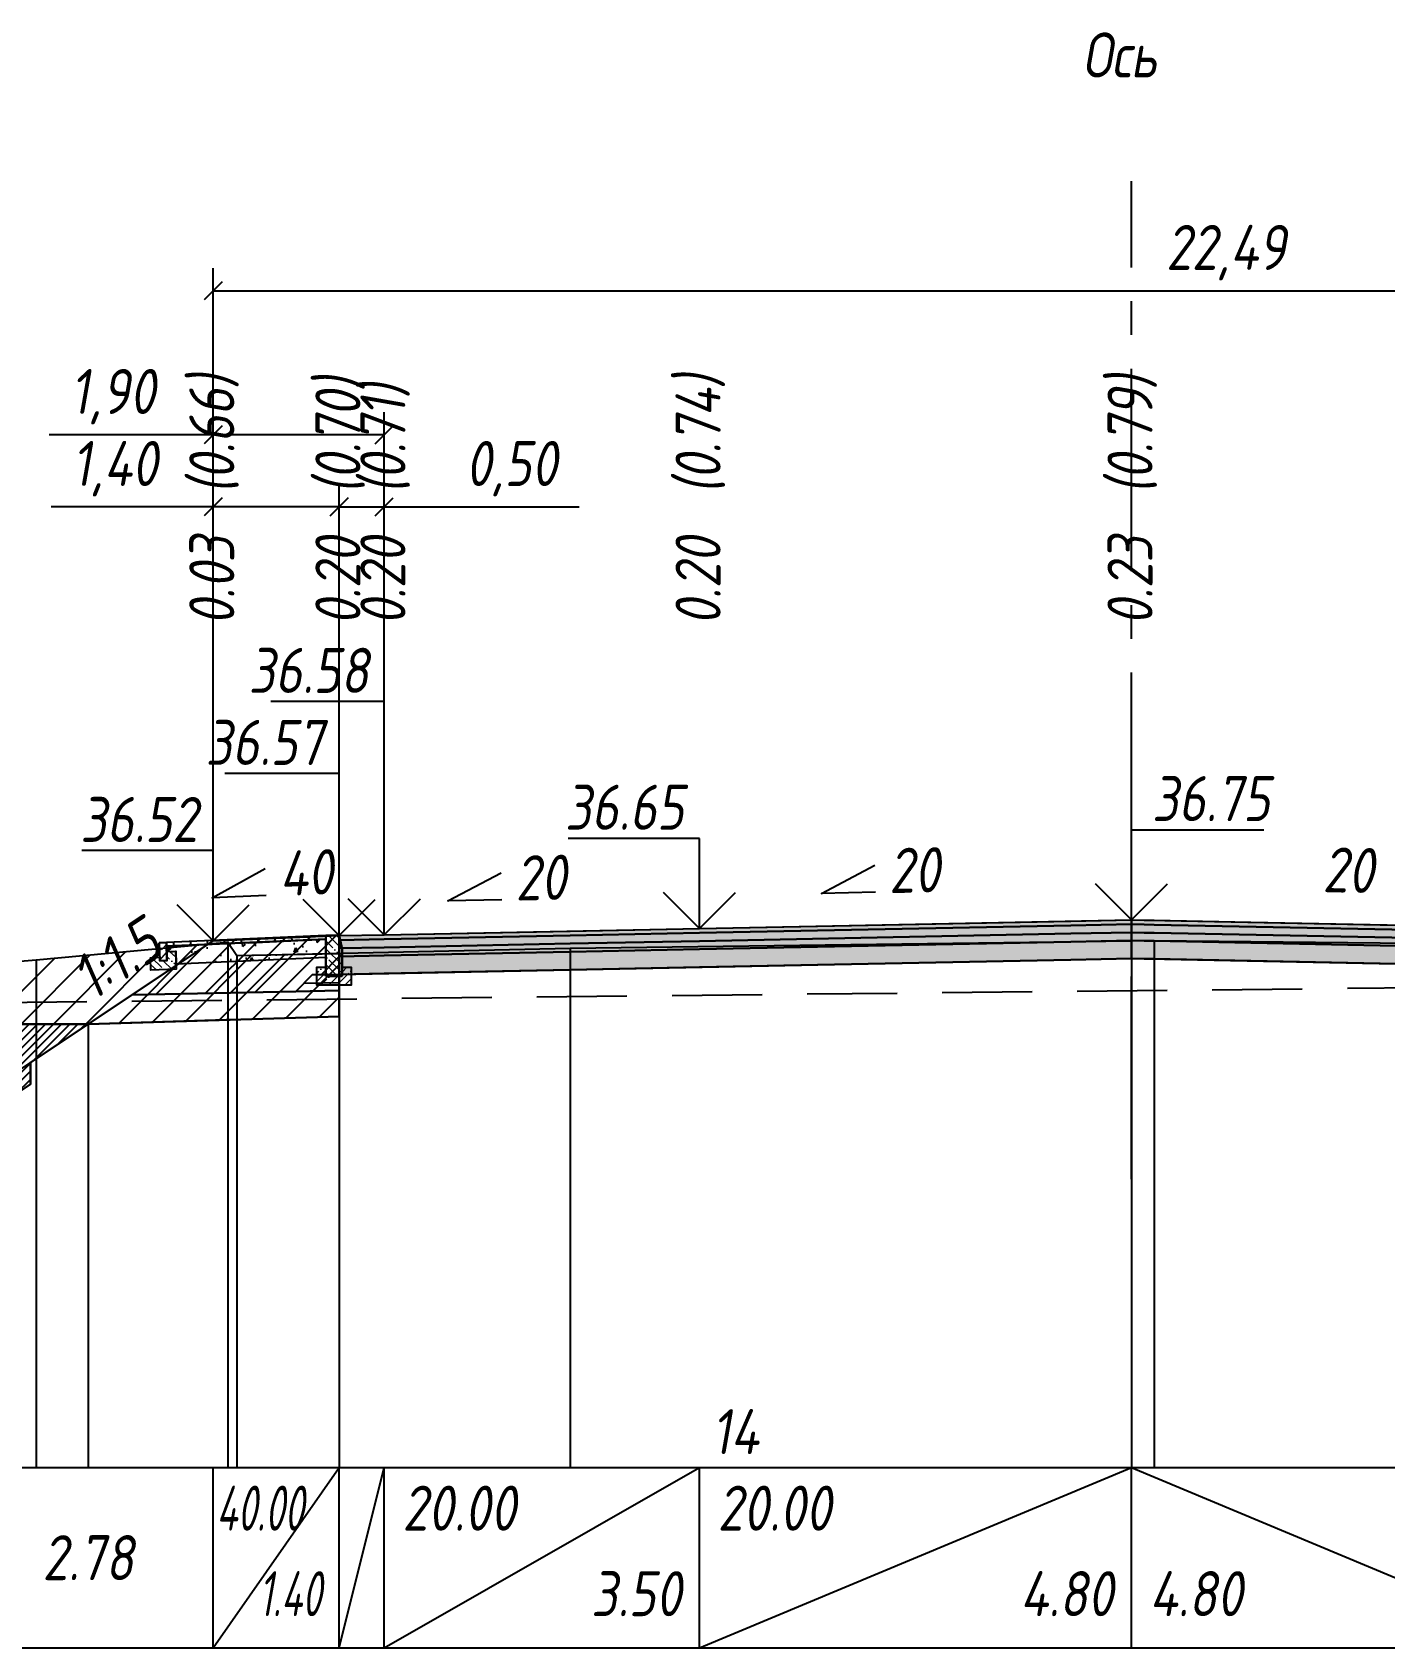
# Model space of a CAD drawing. Extents: x -717 to 1451, y -133302 to 233.
# Drawn here: x -267.5 to -192.4, y -111050.1 to -110960.3 of the extents above; entities that cross this region are included whole.
import ezdxf
from ezdxf.enums import TextEntityAlignment as Align

# ---------------------------------------------------------------- set-up
doc = ezdxf.new("R2010")
doc.units = 0
doc.linetypes.add('осевая2', pattern=[1.125, 0.75, -0.125, 0.125, -0.125])
doc.linetypes.add('штриховая', pattern=[0.75, 0.5, -0.25])
for name, color, linetype in [('Интерполированный поперечник', 2, 'Continuous'), ('КОД_399', 252, 'Continuous'), ('Код_514', 1, 'Continuous'), ('Контур_0', 7, 'Continuous'), ('Контур_2521', 7, 'Continuous'), ('Контур_2564', 7, 'Continuous'), ('Контур_2660', 7, 'Continuous'), ('Контур_2665', 7, 'Continuous'), ('Контур_400', 7, 'Continuous'), ('Контур_508', 7, 'Continuous'), ('Контур_512', 7, 'Continuous'), ('Контур_513', 7, 'Continuous'), ('Контур_818', 7, 'Continuous'), ('Красный поперечник', 1, 'Continuous'), ('Объём_2501', 7, 'Continuous'), ('Объём_2564', 7, 'Continuous'), ('Объём_2650', 7, 'Continuous'), ('Объём_2660', 7, 'Continuous'), ('Объём_2661', 7, 'Continuous'), ('Объём_2663', 7, 'Continuous'), ('Объём_2665', 7, 'Continuous'), ('Объём_2666', 7, 'Continuous'), ('Объём_2667', 7, 'Continuous'), ('Объём_2668', 7, 'Continuous'), ('Объём_2669', 7, 'Continuous'), ('Объём_2675', 7, 'Continuous'), ('Ось', 1, 'осевая2'), ('Откосы', 7, 'Continuous'), ('Отметки покрытия', 7, 'Continuous'), ('Рабочие отметки', 7, 'Continuous'), ('Рабочие отметки доп.', 7, 'Continuous'), ('Слои выравнивания', 7, 'Continuous'), ('Таблица', 7, 'Continuous'), ('Уклоны проезжей части', 7, 'Continuous'), ('Черный поперечник', 3, 'Continuous')]:
    doc.layers.add(name, color=color, linetype=linetype)
for name, color, linetype, true_color in [('Контур_2540', 2, 'Continuous', 0xffff00), ('Контур_2560', 2, 'Continuous', 0xffff00), ('Контур_2561', 7, 'Continuous', 0xff8040), ('Контур_2562', 3, 'Continuous', 0x00ff00), ('Контур_2563', 7, 'Continuous', 0xff8000), ('Контур_2570', 7, 'Continuous', 0x80ff00), ('Контур_2725', 7, 'Continuous', 0x323232), ('Контур_2736', 4, 'Continuous', 0x00ffff), ('Контур_2737', 4, 'Continuous', 0x00ffff), ('Контур_2738', 4, 'Continuous', 0x00ffff), ('Контур_2739', 4, 'Continuous', 0x00ffff), ('Контур_2745', 7, 'Continuous', 0xa4ffff), ('Контур_2747', 4, 'Continuous', 0x00ffff), ('Контур_2748', 4, 'Continuous', 0x00ffff), ('Контур_2749', 4, 'Continuous', 0x00ffff), ('Контур_2760', 7, 'Continuous', 0x323232), ('Контур_2761', 7, 'Continuous', 0x323232), ('Контур_2762', 7, 'Continuous', 0x323232), ('Контур_2763', 7, 'Continuous', 0x323232), ('Контур_402', 7, 'Continuous', 0xff6464), ('Контур_703', 4, 'Continuous', 0x00ffff), ('Контур_705', 4, 'Continuous', 0x00ffff), ('Объём_2520', 7, 'Continuous', 0x80ffff), ('Объём_2540', 2, 'Continuous', 0xffff00), ('Объём_2560', 2, 'Continuous', 0xffff00), ('Объём_2561', 7, 'Continuous', 0xff8040), ('Объём_2562', 3, 'Continuous', 0x00ff00), ('Объём_2563', 7, 'Continuous', 0xff8000), ('Объём_2600', 7, 'Continuous', 0x808000), ('Объём_2620', 2, 'Continuous', 0xffff00), ('Объём_2746', 2, 'Continuous', 0xffff00)]:
    doc.layers.add(name, color=color, linetype=linetype, true_color=true_color)
doc.styles.get("Standard").update_dxf_attribs({"font": 'txt', "height": 2.5})
doc.styles.add('М', font='romand.shx', dxfattribs={"width": 0.8, "oblique": 10, "height": 2.5})
doc.dimstyles.new('ISO-25', dxfattribs={"dimtxt": 2.5, "dimasz": 2.5, "dimexe": 1.25, "dimexo": 0.625, "dimtad": 1, "dimtxsty": 'Standard', "dimcen": 2.5, "dimadec": 0, "dimazin": 0, "dimtfac": 1, "dimtmove": 0, "dimatfit": 3, "dimfxl": 1, "dimarcsym": 0})

# ---------------------------------------------------------------- blocks, each defined once
blk = doc.blocks.new('_Oblique')
at = {"color": 0, "linetype": 'ByBlock', "lineweight": -2}
blk.add_line((-0.5, -0.5), (0.5, 0.5), dxfattribs=at)
blk = doc.blocks.new('*D2273')
at = {"color": 0, "lineweight": -2, "transparency": 16777216}
for p, q in [((-257.473, -111010.224), (-257.473, -110985.439)), ((-250.473, -111009.944), (-250.473, -110985.439)), ((-257.473, -110986.689), (-266.471, -110986.689)), ((-250.473, -110986.689), (-257.473, -110986.689))]:
    blk.add_line(p, q, dxfattribs=at)
at = {"layer": 'Defpoints', "color": 0, "transparency": 16777216}
for p in [(-250.473, -110986.689), (-257.473, -111010.849), (-250.473, -111010.569)]:
    blk.add_point(p, dxfattribs=at)
at = {"color": 0, "lineweight": -2, "transparency": 16777216, "rotation": 180}
blk.add_blockref('_Oblique', (-257.473, -110986.689), dxfattribs=at)
at = {"color": 0, "lineweight": -2, "transparency": 16777216}
blk.add_blockref('_Oblique', (-250.473, -110986.689), dxfattribs=at)
at = {"color": 0, "transparency": 16777216, "insert": (-262.931, -110984.576), "char_height": 2.5, "width": 8.75, "attachment_point": 5, "style": 'М'}
blk.add_mtext('1,40', dxfattribs=at)
blk = doc.blocks.new('*D2275')
at = {"color": 0, "lineweight": -2, "transparency": 16777216}
for p, q in [((-250.473, -111009.944), (-250.473, -110985.439)), ((-247.973, -111009.894), (-247.973, -110985.439)), ((-250.473, -110986.689), (-247.973, -110986.689)), ((-247.973, -110986.689), (-237.149, -110986.689))]:
    blk.add_line(p, q, dxfattribs=at)
at = {"layer": 'Defpoints', "color": 0, "transparency": 16777216}
for p in [(-247.973, -110986.689), (-250.473, -111010.569), (-247.973, -111010.519)]:
    blk.add_point(p, dxfattribs=at)
at = {"color": 0, "lineweight": -2, "transparency": 16777216, "rotation": 180}
blk.add_blockref('_Oblique', (-250.473, -110986.689), dxfattribs=at)
at = {"color": 0, "lineweight": -2, "transparency": 16777216}
blk.add_blockref('_Oblique', (-247.973, -110986.689), dxfattribs=at)
at = {"color": 0, "transparency": 16777216, "insert": (-240.91, -110984.576), "char_height": 2.5, "width": 9.16667, "attachment_point": 5, "style": 'М'}
blk.add_mtext('0,50', dxfattribs=at)
blk = doc.blocks.new('*D2278')
at = {"color": 0, "lineweight": -2, "transparency": 16777216}
for p, q in [((-257.473, -111010.224), (-257.473, -110981.439)), ((-247.973, -111009.894), (-247.973, -110981.439)), ((-257.473, -110982.689), (-266.582, -110982.689)), ((-247.973, -110982.689), (-257.473, -110982.689))]:
    blk.add_line(p, q, dxfattribs=at)
at = {"layer": 'Defpoints', "color": 0, "transparency": 16777216}
for p in [(-247.973, -110982.689), (-257.473, -111010.849), (-247.973, -111010.519)]:
    blk.add_point(p, dxfattribs=at)
at = {"color": 0, "lineweight": -2, "transparency": 16777216, "rotation": 180}
blk.add_blockref('_Oblique', (-257.473, -110982.689), dxfattribs=at)
at = {"color": 0, "lineweight": -2, "transparency": 16777216}
blk.add_blockref('_Oblique', (-247.973, -110982.689), dxfattribs=at)
at = {"color": 0, "transparency": 16777216, "insert": (-263.042, -110980.576), "char_height": 2.5, "width": 8.75, "attachment_point": 5, "style": 'М'}
blk.add_mtext('1,90', dxfattribs=at)
blk = doc.blocks.new('*D2279')
at = {"color": 0, "lineweight": -2, "transparency": 16777216}
for p, q in [((-257.473, -111010.224), (-257.473, -110973.439)), ((-145.009, -111010.644), (-145.009, -110973.439)), ((-257.473, -110974.689), (-145.009, -110974.689))]:
    blk.add_line(p, q, dxfattribs=at)
at = {"layer": 'Defpoints', "color": 0, "transparency": 16777216}
for p in [(-145.009, -110974.689), (-257.473, -111010.849), (-145.009, -111011.269)]:
    blk.add_point(p, dxfattribs=at)
at = {"color": 0, "lineweight": -2, "transparency": 16777216, "rotation": 180}
blk.add_blockref('_Oblique', (-257.473, -110974.689), dxfattribs=at)
at = {"color": 0, "lineweight": -2, "transparency": 16777216}
blk.add_blockref('_Oblique', (-145.009, -110974.689), dxfattribs=at)
at = {"color": 0, "transparency": 16777216, "insert": (-201.241, -110972.576), "char_height": 2.5, "width": 12.5, "attachment_point": 5, "style": 'М'}
blk.add_mtext('22,49', dxfattribs=at)
blk = doc.blocks.new('Тротуар1')
at = {"linetype": 'Continuous', "lineweight": 13}
h = blk.add_hatch(dxfattribs=at)
h.set_pattern_fill('ANSI35', scale=5, angle=90)
h.set_pattern_definition([(135, (-1541.6927, -4801.9416), (-0.88388348, -0.88388348), []), (135, (-1541.6927, -4801.0577), (-0.88388348, -0.88388348), [1.5625, -0.3125, 0, -0.3125])])
h.paths.add_polyline_path([(-16.72, -1.24), (-17.72, -1.24), (-17.72, -2.24), (-18.52, -2.24), (-18.52, -1.85), (-19.52, -1.89), (-19.52, -3.24), (-16.72, -3.24)])
h = blk.add_hatch(dxfattribs=at)
h.set_pattern_fill('ANSI35', scale=5)
h.set_pattern_definition([(45, (-1541.6927, -4800.4416), (-0.88388348, 0.88388348), []), (45, (-1540.8088, -4800.4416), (-0.88388348, 0.88388348), [1.5625, -0.3125, 0, -0.3125])])
h.paths.add_polyline_path([(-17.72, -0.24), (-18.52, -0.24), (-18.52, -2.24), (-17.72, -2.24)])
at = {"linetype": 'Continuous'}
h = blk.add_hatch(dxfattribs=at)
h.set_pattern_fill('ANSI31', color=256, scale=15, angle=45, style=0)
h.set_pattern_definition([(90, (-1932.1888, -4954.235), (-1.875, 3e-16), [])])
h.paths.add_polyline_path([(0, 0), (-17.72, -0.24), (-17.71, -0.63), (-11.04, -0.58), (0, -0.4)])
at = {"layer": 'КОД_399'}
h = blk.add_hatch(dxfattribs=at)
h.set_pattern_fill('AR-CONC', scale=0.7, angle=45, style=0)
h.set_pattern_definition([(95, (-1932.189, -4954.235), (3.860864, 3.2396496), [0.525, -5.775]), (40, (-1932.189, -4954.235), (-4.409945, 3.036377), [0.42, -4.62]), (145.45144, (-1931.867, -4953.965), (-0.549081, 6.2760265), [0.4461813, -4.907995]), (91.1842, (-1933.179, -4953.245), (6.101854, 4.4632964), [0.7875, -8.6625]), (141.63564, (-1932.67, -4952.873), (-0.1953, 9.447982), [0.669272, -7.361996]), (36.18416, (-1933.179, -4953.245), (-0.1953, 9.447982), [0.63, -6.93]), (66, (-1932.4363, -4952.9975), (4.947401, 0.9616773), [0.525, -5.775]), (11, (-1932.4363, -4952.9975), (-2.38496, 4.793659), [0.42, -4.62]), (116.45144, (-1932.024, -4952.9174), (2.562441, 5.7553363), [0.4461813, -4.907995]), (82.5, (-1932.1888, -4954.235), (-1.5875523, 1.7079287), [0, -4.564, 0, -4.69, 0, -4.6375]), (52.5, (-1932.1888, -4954.235), (-0.6501106, 3.2543661), [0, -2.674, 0, -4.459, 0, -1.7675]), (12.5, (-1933.2926, -4955.3388), (2.7539272, 2.5306453), [0, -1.75, 0, -5.46, 0, -7.245]), (2.5, (-1933.7876, -4955.8337), (2.3911299, 3.3821186), [0, -2.275, 0, -3.626, 0, -5.145])])
h.paths.add_polyline_path([(0, -0.4), (-17.71, -0.63), (-17.72, -1.24), (-16.71, -1.24), (-16.72, -2.62), (-0.07, -2.41)])
at = {"linetype": 'Continuous'}
blk.add_lwpolyline([(-17.72, -1.24), (-16.72, -1.24), (-16.72, -3.24), (-19.52, -3.24), (-19.52, -1.89), (-18.52, -1.85)], dxfattribs=at)
at = {"color": 7, "lineweight": 30}
for points in [[(-18.52, -0.24), (-18.52, -2.24), (-17.72, -2.24), (-17.72, -0.24), (-18.52, -0.24)], [(-8.6, -0.53), (0, -0.4)]]:
    blk.add_lwpolyline(points, dxfattribs=at)
for points in [[(0, 0), (-17.72, -0.24), (-17.72, -0.63), (0, -0.4)], [(0, -0.4), (-17.71, -0.63), (-17.72, -1.24), (-16.71, -1.24), (-16.72, -2.62), (-0.07, -2.39)]]:
    blk.add_lwpolyline(points, close=True)
blk = doc.blocks.new('БР100.30.18')
at = {"linetype": 'Continuous', "lineweight": 13}
h = blk.add_hatch(dxfattribs=at)
h.set_pattern_fill('ANSI35', scale=5)
h.set_pattern_definition([(45, (-1504.996, -4799.2297), (-0.88388348, 0.88388348), []), (45, (-1504.1121, -4799.2297), (-0.88388348, 0.88388348), [1.5625, -0.3125, 0, -0.3125])])
h.paths.add_polyline_path([(0.3, 3.47), (1.8, 3.47), (1.8, -1.03), (0, -1.03), (0, 1.97)])
h = blk.add_hatch(dxfattribs=at)
h.set_pattern_fill('ANSI35', scale=5, angle=90)
h.set_pattern_definition([(135, (-1504.996, -4800.7297), (-0.88388348, -0.88388348), []), (135, (-1504.996, -4799.8458), (-0.88388348, -0.88388348), [1.5625, -0.3125, 0, -0.3125])])
h.paths.add_polyline_path([(-1, -0.03), (0, -0.03), (0, -1.03), (1.8, -1.03), (1.8, -0.03), (2.8, -0.03), (2.8, -2.03), (-1, -2.03)])
at = {"color": 7, "lineweight": 30}
blk.add_lwpolyline([(1.8, -1.03), (0, -1.03), (0, 1.97), (0.3, 3.47), (1.8, 3.47)], close=True, dxfattribs=at)
at = {"linetype": 'Continuous'}
blk.add_lwpolyline([(0, -0.03), (-1, -0.03), (-1, -2.03), (2.8, -2.03), (2.8, -0.03), (1.8, -0.03)], dxfattribs=at)

msp = doc.modelspace()

# ---------------------------------------------------------------- hatches: boundary and pattern name
at = {"layer": 'Объём_2563'}
h = msp.add_hatch(dxfattribs=at)
h.set_pattern_fill('ANSI31', color=256, scale=0.3)
h.set_pattern_definition([(45, (-386.9157, 53.9491), (-0.673519209, 0.673519209), [])])
h.paths.add_polyline_path([(-257.473, -111010.786), (-250.473, -111010.506), (-250.473, -111012.656), (-251.973, -111012.686), (-252.892, -111013.605), (-261.973, -111013.786)])
at = {"layer": 'Объём_2600'}
h = msp.add_hatch(dxfattribs=at)
h.set_pattern_fill('ANSI31', color=6, scale=0.4)
h.set_pattern_definition([(45, (-386.9157, 53.9491), (-0.898025612, 0.898025612), [])])
h.paths.add_polyline_path([(-250.473, -111014.996), (-264.416, -111015.414), (-280.325, -111015.414), (-281.011, -111014.957), (-276.347, -111013.75), (-272.051, -111012.982), (-272.051, -111012.232), (-267.308, -111011.855), (-256.658, -111010.866), (-256.158, -111011.616), (-250.473, -111011.49)])
at = {"layer": 'Объём_2620'}
h = msp.add_hatch(dxfattribs=at)
h.set_pattern_fill('ANSI31', color=2, scale=0.1)
h.set_pattern_definition([(45, (-386.91566, 53.94912), (-0.224506403, 0.224506403), [])])
h.paths.add_polyline_path([(-271.067, -111021.051), (-273.673, -111021.051), (-277.12, -111018.753), (-277.12, -111017.551), (-280.325, -111015.414), (-264.416, -111015.414), (-267.62, -111017.551), (-267.62, -111018.753)])
at = {"layer": 'Слои выравнивания'}
for color, points in [(2, [(-250.473, -111010.506), (-247.973, -111010.456), (-237.651, -111010.25), (-230.473, -111010.106), (-209.86, -111009.694), (-206.491, -111009.627), (-206.491, -111009.877), (-209.86, -111009.944), (-230.473, -111010.356), (-237.651, -111010.5), (-247.973, -111010.706), (-250.473, -111010.756)]), (3, [(-250.473, -111010.756), (-247.973, -111010.706), (-237.651, -111010.5), (-230.473, -111010.356), (-209.86, -111009.944), (-206.491, -111009.877), (-206.491, -111010.327), (-209.86, -111010.394), (-230.473, -111010.806), (-237.651, -111010.95), (-247.973, -111011.156), (-250.473, -111011.206)]), (2, [(-206.491, -111009.627), (-205.786, -111009.641), (-205.23, -111009.652), (-187.306, -111010.01), (-182.509, -111010.106), (-165.009, -111010.456), (-162.509, -111010.506), (-162.509, -111010.756), (-165.009, -111010.706), (-182.509, -111010.356), (-187.306, -111010.26), (-205.23, -111009.902), (-205.786, -111009.891), (-206.491, -111009.877)]), (3, [(-206.491, -111009.877), (-205.786, -111009.891), (-205.23, -111009.902), (-187.306, -111010.26), (-182.509, -111010.356), (-165.009, -111010.706), (-162.509, -111010.756), (-162.509, -111011.206), (-165.009, -111011.156), (-182.509, -111010.806), (-187.306, -111010.71), (-205.23, -111010.352), (-205.786, -111010.341), (-206.491, -111010.327)]), (4, [(-250.473, -111011.206), (-247.973, -111011.156), (-237.651, -111010.95), (-230.473, -111010.806), (-209.86, -111010.394), (-206.491, -111010.327), (-206.491, -111010.777), (-209.86, -111010.844), (-230.473, -111011.256), (-237.651, -111011.4), (-247.973, -111011.606), (-250.473, -111011.656)]), (5, [(-250.473, -111011.656), (-247.973, -111011.606), (-237.651, -111011.4), (-230.473, -111011.256), (-209.86, -111010.844), (-206.491, -111010.777), (-206.491, -111011.777), (-209.86, -111011.844), (-230.473, -111012.256), (-237.651, -111012.4), (-247.973, -111012.606), (-250.473, -111012.656)]), (4, [(-206.491, -111010.327), (-205.786, -111010.341), (-205.23, -111010.352), (-187.306, -111010.71), (-182.509, -111010.806), (-165.009, -111011.156), (-162.509, -111011.206), (-162.509, -111011.656), (-165.009, -111011.606), (-182.509, -111011.256), (-187.306, -111011.16), (-205.23, -111010.802), (-205.786, -111010.791), (-206.491, -111010.777)]), (5, [(-206.491, -111010.777), (-205.786, -111010.791), (-205.23, -111010.802), (-187.306, -111011.16), (-182.509, -111011.256), (-165.009, -111011.606), (-162.509, -111011.656), (-162.509, -111012.656), (-165.009, -111012.606), (-182.509, -111012.256), (-187.306, -111012.16), (-205.23, -111011.802), (-205.786, -111011.791), (-206.491, -111011.777)])]:
    msp.add_hatch(color=color, dxfattribs=at).paths.add_polyline_path(points)

# ---------------------------------------------------------------- linework, layer by layer
at = {"layer": 'Интерполированный поперечник', "linetype": 'штриховая', "ltscale": 10, "flags": 128}
msp.add_lwpolyline([(-284.496, -111014.381), (-137.646, -111012.826)], dxfattribs=at)
at = {"layer": 'Код_514'}
for p, q in [((-257.473, -111050.051), (-257.473, -111040.051)), ((-257.473, -111050.051), (-250.473, -111040.051)), ((-250.473, -111050.051), (-250.473, -111040.051)), ((-250.473, -111050.051), (-247.973, -111040.051)), ((-247.973, -111050.051), (-247.973, -111040.051)), ((-247.973, -111050.051), (-230.473, -111040.051)), ((-230.473, -111050.051), (-230.473, -111040.051)), ((-230.473, -111050.051), (-206.491, -111040.051)), ((-206.491, -111050.051), (-206.491, -111040.051)), ((-206.491, -111040.051), (-182.509, -111050.051))]:
    msp.add_line(p, q, dxfattribs=at)
at = {"layer": 'Контур_0', "flags": 128}
for points in [[(-257.473, -111010.786), (-262.517, -111014.148), (-262.517, -111014.148), (-262.517, -111014.148), (-262.517, -111014.148), (-262.517, -111014.148), (-262.517, -111014.148), (-262.517, -111014.148), (-262.517, -111014.148), (-262.517, -111014.148), (-262.517, -111014.148), (-262.517, -111014.148), (-262.517, -111014.148), (-262.517, -111014.148), (-262.517, -111014.148), (-271.37, -111020.051)], [(-257.473, -111010.786), (-262.517, -111014.148), (-262.517, -111014.148), (-262.517, -111014.148), (-262.517, -111014.148), (-262.517, -111014.148), (-262.517, -111014.148), (-262.517, -111014.148), (-262.517, -111014.148), (-262.517, -111014.148), (-262.517, -111014.148), (-262.517, -111014.148), (-262.517, -111014.148), (-262.517, -111014.148), (-262.517, -111014.148), (-271.37, -111020.051)], [(-261.973, -111013.786), (-252.892, -111013.605), (-251.973, -111012.686), (-250.473, -111012.656)], [(-251.973, -111012.686), (-250.473, -111012.656), (-250.473, -111013.556), (-252.892, -111013.605), (-251.973, -111012.686), (-251.973, -111012.686)]]:
    msp.add_lwpolyline(points, dxfattribs=at)
at = {"layer": 'Контур_2521', "color": 250, "flags": 128}
msp.add_lwpolyline([(-252.433, -111013.146), (-250.473, -111013.106)], dxfattribs=at)
at = {"layer": 'Контур_2540', "flags": 128}
msp.add_lwpolyline([(-252.892, -111013.605), (-250.473, -111013.556), (-250.473, -111014.996), (-264.416, -111015.414), (-261.973, -111013.786), (-252.892, -111013.605), (-252.892, -111013.605)], dxfattribs=at)
at = {"layer": 'Контур_2560', "flags": 128}
msp.add_lwpolyline([(-257.473, -111010.786), (-257.473, -111010.786), (-257.473, -111010.786), (-250.473, -111010.506)], dxfattribs=at)
at = {"layer": 'Контур_2561', "flags": 128}
msp.add_lwpolyline([(-250.473, -111010.506), (-250.473, -111010.506), (-257.473, -111010.786), (-257.473, -111010.786), (-250.473, -111010.506)], dxfattribs=at)
at = {"layer": 'Контур_2562', "flags": 128}
msp.add_lwpolyline([(-257.473, -111010.786), (-257.473, -111010.786), (-257.473, -111010.786), (-257.473, -111010.786), (-257.473, -111010.786)], dxfattribs=at)
at = {"layer": 'Контур_2563', "flags": 128}
msp.add_lwpolyline([(-257.473, -111010.786), (-250.473, -111010.506), (-250.473, -111012.656), (-251.973, -111012.686), (-252.892, -111013.605), (-261.973, -111013.786), (-257.473, -111010.786), (-257.473, -111010.786)], dxfattribs=at)
at = {"layer": 'Контур_2564', "flags": 128}
msp.add_lwpolyline([(-257.473, -111010.786), (-250.473, -111010.506)], dxfattribs=at)
at = {"layer": 'Контур_2570', "flags": 128}
msp.add_lwpolyline([(-306.916, -111009.912), (-301.068, -111009.834), (-299.366, -111009.959), (-295.983, -111011.613), (-290.225, -111015.386), (-288.174, -111018.08), (-287.365, -111018.697), (-285.444, -111018.701), (-282.369, -111015.915), (-281.773, -111015.24), (-281.531, -111015.188), (-281.531, -111015.188), (-281.442, -111015.069), (-276.347, -111013.75), (-272.051, -111012.982), (-272.051, -111012.232), (-267.308, -111011.855), (-256.658, -111010.866), (-256.158, -111011.616), (-237.651, -111011.207), (-206.491, -111010.8), (-205.23, -111010.784), (-187.306, -111010.963)], dxfattribs=at)
at = {"layer": 'Контур_2660', "flags": 128}
msp.add_lwpolyline([(-264.416, -111015.414), (-250.473, -111014.996)], dxfattribs=at)
at = {"layer": 'Контур_2665', "flags": 128}
msp.add_lwpolyline([(-257.473, -111010.786), (-257.473, -111010.786)], dxfattribs=at)
at = {"layer": 'Контур_2725', "flags": 128}
msp.add_lwpolyline([(-250.473, -111012.656), (-247.973, -111012.606), (-237.651, -111012.4), (-230.473, -111012.256), (-209.86, -111011.844), (-206.491, -111011.777), (-205.786, -111011.791), (-205.23, -111011.802), (-187.306, -111012.16), (-182.509, -111012.256), (-165.009, -111012.606), (-162.509, -111012.656)], dxfattribs=at)
at = {"layer": 'Контур_2736', "flags": 128}
for points in [[(-257.473, -111010.786), (-262.517, -111014.148)], [(-262.517, -111014.148), (-271.37, -111020.051)]]:
    msp.add_lwpolyline(points, dxfattribs=at)
at = {"layer": 'Контур_2737', "flags": 128}
msp.add_lwpolyline([(-262.517, -111014.148), (-262.517, -111014.148)], dxfattribs=at)
at = {"layer": 'Контур_2738', "flags": 128}
msp.add_lwpolyline([(-262.517, -111014.148), (-262.517, -111014.148)], dxfattribs=at)
at = {"layer": 'Контур_2739', "flags": 128}
msp.add_lwpolyline([(-262.517, -111014.148), (-262.517, -111014.148)], dxfattribs=at)
at = {"layer": 'Контур_2745', "flags": 128}
msp.add_lwpolyline([(-262.517, -111014.148), (-262.517, -111014.148)], dxfattribs=at)
msp.add_lwpolyline([(-262.517, -111014.148), (-262.517, -111014.148)], dxfattribs=at)
msp.add_lwpolyline([(-262.517, -111014.148), (-262.517, -111014.148)], dxfattribs=at)
msp.add_lwpolyline([(-262.517, -111014.148), (-262.517, -111014.148)], dxfattribs=at)
msp.add_lwpolyline([(-262.517, -111014.148), (-262.517, -111014.148)], dxfattribs=at)
msp.add_lwpolyline([(-262.517, -111014.148), (-262.517, -111014.148)], dxfattribs=at)
at = {"layer": 'Контур_2747', "flags": 128}
msp.add_lwpolyline([(-262.517, -111014.148), (-262.517, -111014.148)], dxfattribs=at)
at = {"layer": 'Контур_2748', "flags": 128}
msp.add_lwpolyline([(-262.517, -111014.148), (-262.517, -111014.148)], dxfattribs=at)
at = {"layer": 'Контур_2749', "flags": 128}
msp.add_lwpolyline([(-262.517, -111014.148), (-262.517, -111014.148)], dxfattribs=at)
at = {"layer": 'Контур_2760', "flags": 128}
msp.add_lwpolyline([(-250.473, -111010.506), (-247.973, -111010.456), (-237.651, -111010.25), (-230.473, -111010.106), (-209.86, -111009.694), (-206.491, -111009.627), (-205.786, -111009.641), (-205.23, -111009.652), (-187.306, -111010.01), (-182.509, -111010.106), (-165.009, -111010.456), (-162.509, -111010.506)], dxfattribs=at)
at = {"layer": 'Контур_2761', "flags": 128}
msp.add_lwpolyline([(-250.473, -111010.756), (-247.973, -111010.706), (-237.651, -111010.5), (-230.473, -111010.356), (-209.86, -111009.944), (-206.491, -111009.877), (-205.786, -111009.891), (-205.23, -111009.902), (-187.306, -111010.26), (-182.509, -111010.356), (-165.009, -111010.706), (-162.509, -111010.756)], dxfattribs=at)
at = {"layer": 'Контур_2762', "flags": 128}
msp.add_lwpolyline([(-250.473, -111011.206), (-247.973, -111011.156), (-237.651, -111010.95), (-230.473, -111010.806), (-209.86, -111010.394), (-206.491, -111010.327), (-205.786, -111010.341), (-205.23, -111010.352), (-187.306, -111010.71), (-182.509, -111010.806), (-165.009, -111011.156), (-162.509, -111011.206)], dxfattribs=at)
at = {"layer": 'Контур_2763', "flags": 128}
msp.add_lwpolyline([(-250.473, -111011.656), (-247.973, -111011.606), (-237.651, -111011.4), (-230.473, -111011.256), (-209.86, -111010.844), (-206.491, -111010.777), (-205.786, -111010.791), (-205.23, -111010.802), (-187.306, -111011.16), (-182.509, -111011.256), (-165.009, -111011.606), (-162.509, -111011.656)], dxfattribs=at)
at = {"layer": 'Контур_400', "flags": 128}
for points in [[(-250.473, -111010.506), (-247.973, -111010.456), (-247.973, -111010.456), (-247.973, -111010.456), (-247.973, -111010.456), (-247.973, -111010.456), (-247.973, -111010.456), (-230.473, -111010.106), (-206.491, -111009.627)], [(-206.491, -111009.627), (-182.509, -111010.106), (-165.009, -111010.456), (-165.009, -111010.456), (-165.009, -111010.456), (-165.009, -111010.456), (-165.009, -111010.456), (-165.009, -111010.456), (-162.509, -111010.506)]]:
    msp.add_lwpolyline(points, dxfattribs=at)
at = {"layer": 'Контур_402', "flags": 128}
msp.add_lwpolyline([(-264.416, -111015.414), (-250.473, -111014.996), (-250.473, -111012.656), (-206.491, -111011.777), (-162.509, -111012.656), (-162.509, -111014.996), (-138.231, -111015.724)], dxfattribs=at)
at = {"layer": 'Контур_508', "flags": 128}
msp.add_lwpolyline([(-281.916, -111014.354), (-277.12, -111017.551), (-277.12, -111018.753), (-273.673, -111021.051), (-273.37, -111021.051), (-271.37, -111021.051), (-271.067, -111021.051), (-267.62, -111018.753), (-267.62, -111017.551), (-264.416, -111015.414), (-250.473, -111014.996), (-250.473, -111012.656), (-206.491, -111011.777), (-162.509, -111012.656), (-162.509, -111014.996), (-138.231, -111015.724), (-138.231, -111015.539), (-138.009, -111015.539), (-137.706, -111015.539), (-135.297, -111013.934)], dxfattribs=at)
at = {"layer": 'Контур_512', "flags": 128}
msp.add_lwpolyline([(-281.916, -111014.354), (-277.12, -111017.551), (-277.12, -111018.753), (-273.673, -111021.051), (-273.37, -111021.051), (-271.37, -111021.051), (-271.067, -111021.051), (-267.62, -111018.753), (-267.62, -111017.551), (-264.416, -111015.414), (-250.473, -111014.996)], dxfattribs=at)
at = {"layer": 'Контур_513', "flags": 128}
msp.add_lwpolyline([(-281.916, -111014.354), (-277.12, -111017.551), (-277.12, -111018.753), (-273.673, -111021.051), (-273.37, -111021.051), (-271.37, -111021.051), (-271.067, -111021.051), (-267.62, -111018.753), (-267.62, -111017.551), (-264.416, -111015.414), (-250.473, -111014.996), (-250.473, -111012.656), (-206.491, -111011.777), (-162.509, -111012.656), (-162.509, -111014.996), (-138.231, -111015.724), (-138.231, -111015.539), (-138.009, -111015.539), (-137.706, -111015.539), (-135.297, -111013.934)], dxfattribs=at)
at = {"layer": 'Контур_703', "flags": 128}
msp.add_lwpolyline([(-257.473, -111010.786), (-262.517, -111014.148)], dxfattribs=at)
at = {"layer": 'Контур_705', "flags": 128}
msp.add_lwpolyline([(-262.517, -111014.148), (-262.517, -111014.148)], dxfattribs=at)
at = {"layer": 'Контур_818', "flags": 128}
msp.add_lwpolyline([(-281.916, -111015.402), (-281.773, -111015.24), (-281.531, -111015.188), (-281.531, -111015.188), (-281.442, -111015.069), (-276.347, -111013.75), (-272.051, -111012.982), (-272.051, -111012.232), (-267.308, -111011.855), (-256.658, -111010.866), (-256.158, -111011.616), (-237.651, -111011.207), (-206.491, -111010.8), (-205.23, -111010.784), (-187.306, -111010.963), (-153.219, -111011.785), (-152.719, -111011.034), (-146.138, -111011.407), (-139.812, -111011.75), (-139.812, -111012.5), (-137.805, -111013.177), (-135.297, -111013.482)], dxfattribs=at)
at = {"layer": 'Красный поперечник'}
for p, q in [((-247.973, -111010.456), (-230.473, -111010.106)), ((-230.473, -111010.106), (-206.491, -111009.627)), ((-206.491, -111009.627), (-182.509, -111010.106)), ((-271.37, -111020.051), (-257.473, -111010.786)), ((-257.473, -111010.786), (-250.473, -111010.506)), ((-250.473, -111010.506), (-247.973, -111010.456)), ((-264.416, -111015.414), (-264.416, -111040.051)), ((-250.473, -111014.996), (-250.473, -111040.051))]:
    msp.add_line(p, q, dxfattribs=at)
at = {"layer": 'Объём_2501', "flags": 128}
for points in [[(-250.473, -111010.506), (-247.973, -111010.456), (-247.973, -111010.456), (-247.973, -111010.456), (-247.973, -111010.456), (-247.973, -111010.456), (-247.973, -111010.456), (-230.473, -111010.106), (-206.491, -111009.627)], [(-206.491, -111009.627), (-182.509, -111010.106), (-165.009, -111010.456), (-165.009, -111010.456), (-165.009, -111010.456), (-165.009, -111010.456), (-165.009, -111010.456), (-165.009, -111010.456), (-162.509, -111010.506)]]:
    msp.add_lwpolyline(points, dxfattribs=at)
at = {"layer": 'Объём_2520', "color": 250, "flags": 128}
msp.add_lwpolyline([(-251.973, -111012.686), (-250.473, -111012.656), (-250.473, -111013.556), (-252.892, -111013.605), (-251.973, -111012.686), (-251.973, -111012.686)], dxfattribs=at)
at = {"layer": 'Объём_2540', "flags": 128}
msp.add_lwpolyline([(-252.892, -111013.605), (-250.473, -111013.556), (-250.473, -111014.996), (-264.416, -111015.414), (-261.973, -111013.786), (-252.892, -111013.605), (-252.892, -111013.605)], dxfattribs=at)
at = {"layer": 'Объём_2560', "flags": 128}
msp.add_lwpolyline([(-257.473, -111010.786), (-257.473, -111010.786), (-257.473, -111010.786), (-250.473, -111010.506)], dxfattribs=at)
at = {"layer": 'Объём_2561', "flags": 128}
msp.add_lwpolyline([(-250.473, -111010.506), (-250.473, -111010.506), (-257.473, -111010.786), (-257.473, -111010.786), (-250.473, -111010.506)], dxfattribs=at)
at = {"layer": 'Объём_2562', "flags": 128}
msp.add_lwpolyline([(-257.473, -111010.786), (-257.473, -111010.786), (-257.473, -111010.786), (-257.473, -111010.786), (-257.473, -111010.786)], dxfattribs=at)
at = {"layer": 'Объём_2563', "color": 250, "flags": 128}
msp.add_lwpolyline([(-257.473, -111010.786), (-250.473, -111010.506), (-250.473, -111012.656), (-251.973, -111012.686), (-252.892, -111013.605), (-261.973, -111013.786), (-257.473, -111010.786), (-257.473, -111010.786)], dxfattribs=at)
at = {"layer": 'Объём_2564', "flags": 128}
msp.add_lwpolyline([(-257.473, -111010.786), (-250.473, -111010.506)], dxfattribs=at)
at = {"layer": 'Объём_2620', "flags": 128}
msp.add_lwpolyline([(-271.067, -111021.051), (-273.673, -111021.051), (-277.12, -111018.753), (-277.12, -111017.551), (-280.325, -111015.414), (-264.416, -111015.414), (-267.62, -111017.551), (-267.62, -111018.753), (-271.067, -111021.051), (-271.067, -111021.051)], dxfattribs=at)
at = {"layer": 'Объём_2650', "color": 6, "flags": 128}
msp.add_lwpolyline([(-250.473, -111014.996), (-264.416, -111015.414), (-280.325, -111015.414), (-281.011, -111014.957), (-276.347, -111013.75), (-272.051, -111012.982), (-272.051, -111012.232), (-267.308, -111011.855), (-256.658, -111010.866), (-256.158, -111011.616), (-250.473, -111011.49), (-250.473, -111014.996), (-250.473, -111014.996)], dxfattribs=at)
at = {"layer": 'Объём_2660', "flags": 128}
msp.add_lwpolyline([(-264.416, -111015.414), (-250.473, -111014.996)], dxfattribs=at)
at = {"layer": 'Объём_2661', "flags": 128}
msp.add_lwpolyline([(-257.473, -111010.786), (-262.517, -111014.148), (-264.416, -111015.414)], dxfattribs=at)
at = {"layer": 'Объём_2663', "flags": 128}
msp.add_lwpolyline([(-264.416, -111015.414), (-271.37, -111020.051)], dxfattribs=at)
at = {"layer": 'Объём_2665', "flags": 128}
msp.add_lwpolyline([(-257.473, -111010.786), (-257.473, -111010.786)], dxfattribs=at)
at = {"layer": 'Объём_2666', "flags": 128}
for points in [[(-257.473, -111010.786), (-262.517, -111014.148)], [(-262.517, -111014.148), (-264.416, -111015.414)]]:
    msp.add_lwpolyline(points, dxfattribs=at)
at = {"layer": 'Объём_2667', "flags": 128}
msp.add_lwpolyline([(-262.517, -111014.148), (-262.517, -111014.148)], dxfattribs=at)
at = {"layer": 'Объём_2668', "flags": 128}
msp.add_lwpolyline([(-262.517, -111014.148), (-262.517, -111014.148)], dxfattribs=at)
at = {"layer": 'Объём_2669', "flags": 128}
msp.add_lwpolyline([(-262.517, -111014.148), (-262.517, -111014.148)], dxfattribs=at)
at = {"layer": 'Объём_2675', "flags": 128}
msp.add_lwpolyline([(-262.517, -111014.148), (-262.517, -111014.148)], dxfattribs=at)
msp.add_lwpolyline([(-262.517, -111014.148), (-262.517, -111014.148)], dxfattribs=at)
msp.add_lwpolyline([(-262.517, -111014.148), (-262.517, -111014.148)], dxfattribs=at)
msp.add_lwpolyline([(-262.517, -111014.148), (-262.517, -111014.148)], dxfattribs=at)
msp.add_lwpolyline([(-262.517, -111014.148), (-262.517, -111014.148)], dxfattribs=at)
msp.add_lwpolyline([(-262.517, -111014.148), (-262.517, -111014.148)], dxfattribs=at)
at = {"layer": 'Объём_2746', "flags": 128}
msp.add_lwpolyline([(-264.416, -111015.414), (-257.744, -111010.967), (-256.658, -111010.866), (-256.158, -111011.616), (-256.158, -111015.167), (-264.416, -111015.414), (-264.416, -111015.414)], dxfattribs=at)
at = {"layer": 'Ось', "ltscale": 15}
msp.add_line((-206.491, -111024.022), (-206.491, -110968.598), dxfattribs=at)
at = {"layer": 'Откосы', "color": 1, "flags": 128}
for points in [[(-220.708, -111008.1), (-223.707, -111008.16), (-220.738, -111006.6)], [(-254.536, -111008.285), (-257.533, -111008.405), (-254.596, -111006.786)], [(-241.449, -111008.515), (-244.449, -111008.575), (-241.479, -111007.015)]]:
    msp.add_lwpolyline(points, dxfattribs=at)
at = {"layer": 'Отметки покрытия', "color": 1}
for p, q in [((-247.973, -110997.506), (-254.273, -110997.506)), ((-247.973, -111010.456), (-247.973, -110997.506)), ((-250.473, -111001.506), (-256.823, -111001.506)), ((-250.473, -111010.506), (-250.473, -111001.506)), ((-206.491, -111009.627), (-206.491, -111004.627)), ((-206.491, -111004.627), (-199.141, -111004.627)), ((-257.473, -111005.786), (-264.773, -111005.786)), ((-257.473, -111010.786), (-257.473, -111005.786)), ((-230.473, -111005.106), (-237.773, -111005.106)), ((-230.473, -111010.106), (-230.473, -111005.106)), ((-247.973, -111010.456), (-249.973, -111008.456)), ((-247.973, -111010.456), (-245.973, -111008.456)), ((-230.473, -111010.106), (-232.473, -111008.106)), ((-230.473, -111010.106), (-228.473, -111008.106)), ((-206.491, -111009.627), (-208.491, -111007.627)), ((-206.491, -111009.627), (-204.491, -111007.627)), ((-257.473, -111010.786), (-259.473, -111008.786)), ((-257.473, -111010.786), (-255.473, -111008.786)), ((-250.473, -111010.506), (-252.473, -111008.506)), ((-250.473, -111010.506), (-248.473, -111008.506))]:
    msp.add_line(p, q, dxfattribs=at)
at = {"layer": 'Слои выравнивания'}
for p, q in [((-206.491, -111009.627), (-206.491, -111040.051)), ((-250.473, -111010.506), (-250.473, -111040.051))]:
    msp.add_line(p, q, dxfattribs=at)
at = {"layer": 'Слои выравнивания', "color": 2, "flags": 128}
for points in [[(-250.473, -111010.506), (-247.973, -111010.456), (-237.651, -111010.25), (-230.473, -111010.106), (-209.86, -111009.694), (-206.491, -111009.627), (-206.491, -111009.877), (-209.86, -111009.944), (-230.473, -111010.356), (-237.651, -111010.5), (-247.973, -111010.706), (-250.473, -111010.756)], [(-206.491, -111009.627), (-205.786, -111009.641), (-205.23, -111009.652), (-187.306, -111010.01), (-182.509, -111010.106), (-165.009, -111010.456), (-162.509, -111010.506), (-162.509, -111010.756), (-165.009, -111010.706), (-182.509, -111010.356), (-187.306, -111010.26), (-205.23, -111009.902), (-205.786, -111009.891), (-206.491, -111009.877)]]:
    msp.add_lwpolyline(points, close=True, dxfattribs=at)
at = {"layer": 'Слои выравнивания', "color": 3, "flags": 128}
for points in [[(-250.473, -111010.756), (-247.973, -111010.706), (-237.651, -111010.5), (-230.473, -111010.356), (-209.86, -111009.944), (-206.491, -111009.877), (-206.491, -111010.327), (-209.86, -111010.394), (-230.473, -111010.806), (-237.651, -111010.95), (-247.973, -111011.156), (-250.473, -111011.206)], [(-206.491, -111009.877), (-205.786, -111009.891), (-205.23, -111009.902), (-187.306, -111010.26), (-182.509, -111010.356), (-165.009, -111010.706), (-162.509, -111010.756), (-162.509, -111011.206), (-165.009, -111011.156), (-182.509, -111010.806), (-187.306, -111010.71), (-205.23, -111010.352), (-205.786, -111010.341), (-206.491, -111010.327)]]:
    msp.add_lwpolyline(points, close=True, dxfattribs=at)
at = {"layer": 'Слои выравнивания', "color": 4, "flags": 128}
for points in [[(-250.473, -111011.206), (-247.973, -111011.156), (-237.651, -111010.95), (-230.473, -111010.806), (-209.86, -111010.394), (-206.491, -111010.327), (-206.491, -111010.777), (-209.86, -111010.844), (-230.473, -111011.256), (-237.651, -111011.4), (-247.973, -111011.606), (-250.473, -111011.656)], [(-206.491, -111010.327), (-205.786, -111010.341), (-205.23, -111010.352), (-187.306, -111010.71), (-182.509, -111010.806), (-165.009, -111011.156), (-162.509, -111011.206), (-162.509, -111011.656), (-165.009, -111011.606), (-182.509, -111011.256), (-187.306, -111011.16), (-205.23, -111010.802), (-205.786, -111010.791), (-206.491, -111010.777)]]:
    msp.add_lwpolyline(points, close=True, dxfattribs=at)
at = {"layer": 'Слои выравнивания', "color": 5, "flags": 128}
for points in [[(-250.473, -111011.656), (-247.973, -111011.606), (-237.651, -111011.4), (-230.473, -111011.256), (-209.86, -111010.844), (-206.491, -111010.777), (-206.491, -111011.777), (-209.86, -111011.844), (-230.473, -111012.256), (-237.651, -111012.4), (-247.973, -111012.606), (-250.473, -111012.656)], [(-206.491, -111010.777), (-205.786, -111010.791), (-205.23, -111010.802), (-187.306, -111011.16), (-182.509, -111011.256), (-165.009, -111011.606), (-162.509, -111011.656), (-162.509, -111012.656), (-165.009, -111012.606), (-182.509, -111012.256), (-187.306, -111012.16), (-205.23, -111011.802), (-205.786, -111011.791), (-206.491, -111011.777)]]:
    msp.add_lwpolyline(points, close=True, dxfattribs=at)
at = {"layer": 'Таблица'}
for p, q in [((-306.916, -111040.051), (-110.297, -111040.051)), ((-306.916, -111050.051), (-110.297, -111050.051))]:
    msp.add_line(p, q, dxfattribs=at)
at = {"layer": 'Черный поперечник', "color": 7}
for p, q in [((-256.658, -111010.866), (-256.658, -111040.051)), ((-206.491, -111010.8), (-206.491, -111040.051)), ((-205.23, -111010.784), (-205.23, -111040.051)), ((-267.308, -111011.855), (-267.308, -111040.051)), ((-256.158, -111011.616), (-256.158, -111040.051)), ((-237.651, -111011.207), (-237.651, -111040.051))]:
    msp.add_line(p, q, dxfattribs=at)
at = {"layer": 'Черный поперечник', "flags": 128}
msp.add_lwpolyline([(-306.916, -111009.162), (-301.068, -111009.084), (-299.366, -111009.209), (-295.983, -111010.863), (-290.225, -111014.636), (-288.174, -111017.33), (-287.365, -111017.947), (-285.444, -111017.951), (-282.369, -111015.165), (-281.773, -111014.49), (-281.531, -111014.438), (-281.442, -111014.319), (-276.347, -111013), (-272.051, -111012.232), (-267.308, -111011.855), (-256.658, -111010.866), (-256.158, -111011.616), (-237.651, -111011.207), (-206.491, -111010.8), (-205.23, -111010.784), (-187.306, -111010.963)], dxfattribs=at)

# ---------------------------------------------------------------- block references
at = {"xscale": 0.4999999999999981, "yscale": 0.4999999999999981, "zscale": 0.4999999999999981, "rotation": 1.71443905944475}
msp.add_blockref('Тротуар1', (-251.223, -111010.507), dxfattribs=at)
at = {"lineweight": 18, "xscale": -0.5, "yscale": 0.5, "zscale": 0.5, "rotation": 0.05553677703885818}
msp.add_blockref('БР100.30.18', (-250.322, -111012.24), dxfattribs=at)

# ---------------------------------------------------------------- texts
at = {"layer": 'Код_514', "style": 'М', "oblique": 10}
for s, width, p in [('40.00', 0.6, (-257.307, -111041.051)), ('20.00', 0.8, (-246.973, -111041.051)), ('20.00', 0.8, (-229.473, -111041.051))]:
    msp.add_text(s, height=2.5, dxfattribs=dict(at, width=width)).set_placement(p, align=Align.TOP_LEFT)
at = {"layer": 'Код_514', "style": 'М', "oblique": 10, "width": 0.8}
msp.add_text('2.78', height=2.5, dxfattribs=at).set_placement((-264.422, -111045.051), align=Align.MIDDLE_CENTER)
at = {"layer": 'Код_514', "style": 'М', "oblique": 10}
for s, width, p in [('1.40', 0.6, (-251.473, -111049.051)), ('3.50', 0.8, (-231.473, -111049.051)), ('4.80', 0.8, (-207.491, -111049.051))]:
    msp.add_text(s, height=2.5, dxfattribs=dict(at, width=width)).set_placement(p, align=Align.BOTTOM_RIGHT)
at = {"layer": 'Код_514', "style": 'М', "oblique": 10, "width": 0.8}
msp.add_text('4.80', height=2.5, dxfattribs=at).set_placement((-205.491, -111049.051), align=Align.BOTTOM_LEFT)
at = {"layer": 'Ось', "ltscale": 15, "style": 'М', "oblique": 10, "width": 0.8}
msp.add_text('Ось ', height=2.5, dxfattribs=at).set_placement((-206.491, -110963.598), align=Align.BOTTOM_CENTER)
at = {"layer": 'Отметки покрытия', "color": 1, "style": 'М', "oblique": 10, "width": 0.8}
for s, p in [('36.58', (-248.832, -110997.775)), ('36.57', (-251.332, -111001.775)), ('36.65', (-231.332, -111005.375)), ('36.52', (-258.332, -111006.055))]:
    msp.add_text(s, height=2.5, dxfattribs=at).set_placement(p, align=Align.BOTTOM_RIGHT)
msp.add_text('36.75', height=2.5, dxfattribs=at).set_placement((-205.35, -111004.895), align=Align.BOTTOM_LEFT)
at = {"layer": 'Рабочие отметки', "color": 1, "style": 'М', "oblique": 10, "width": 0.8}
for s, p in [('0.03', (-257.552, -110993.256)), ('0.20', (-250.552, -110993.256)), ('0.20', (-248.052, -110993.256)), ('0.20', (-230.552, -110993.256)), ('0.23', (-206.569, -110993.256))]:
    msp.add_text(s, height=2.5, rotation=90, dxfattribs=at).set_placement(p, align=Align.MIDDLE_LEFT)
at = {"layer": 'Рабочие отметки доп.', "color": 1, "style": 'М', "oblique": 10, "width": 0.8}
for s, p in [('(0.66)', (-257.552, -110985.956)), ('(0.70)', (-250.552, -110985.956)), ('(0.71)', (-248.052, -110985.956)), ('(0.74)', (-230.552, -110985.956)), ('(0.79)', (-206.569, -110985.956))]:
    msp.add_text(s, height=2.5, rotation=90, dxfattribs=at).set_placement(p, align=Align.MIDDLE_LEFT)
at = {"layer": 'Слои выравнивания', "style": 'М', "oblique": 10, "width": 0.8}
msp.add_text('14', height=2.5, dxfattribs=at).set_placement((-228.482, -111040.051), align=Align.BOTTOM_CENTER)
at = {"layer": 'Уклоны проезжей части', "color": 1, "style": 'М', "oblique": 10, "width": 0.8}
for s, rotation, p in [('40', 2.29061, (-252.231, -111009.001)), ('20', 1.14576, (-218.502, -111008.867)), ('20', 358.85423, (-194.48, -111008.867)), ('20', 1.14576, (-239.243, -111009.282)), ('1:1.5', 33.69007, (-261.737, -111013.453))]:
    msp.add_text(s, height=2.5, rotation=rotation, dxfattribs=at).set_placement(p, align=Align.BOTTOM_CENTER)

# ---------------------------------------------------------------- dimensions: what is measured, and where the dimension line sits
at = {"color": 5}
dim = msp.add_linear_dim(base=(-145.009, -110974.689), p1=(-257.473, -111010.849), p2=(-145.009, -111011.269), angle=180, dimstyle='ISO-25', override={"dimasz": 1, "dimlfac": 0.2, "dimzin": 0, "dimtxsty": 'М', "dimblk1": 'Oblique', "dimblk2": 'Oblique', "dimsah": 1}, dxfattribs=at)
dim.commit()
dim.dimension.update_dxf_attribs({"geometry": '*D2279', "text_midpoint": (-201.241, -110972.576)})
for base, p1, p2, picture, middle in [((-247.973, -110982.689), (-257.473, -111010.849), (-247.973, -111010.519), '*D2278', (-263.042, -110982.689)), ((-250.473, -110986.689), (-257.473, -111010.849), (-250.473, -111010.569), '*D2273', (-262.931, -110986.689)), ((-247.973, -110986.689), (-250.473, -111010.569), (-247.973, -111010.519), '*D2275', (-240.91, -110986.689))]:
    dim = msp.add_linear_dim(base=base, p1=p1, p2=p2, angle=180, dimstyle='ISO-25', override={"dimasz": 1, "dimlfac": 0.2, "dimzin": 0, "dimtxsty": 'М', "dimblk1": 'Oblique', "dimblk2": 'Oblique', "dimsah": 1}, dxfattribs=at)
    dim.commit()
    dim.dimension.update_dxf_attribs({"geometry": picture, "text_midpoint": middle, "dimtype": 160})

doc.saveas('drawing.dxf')
